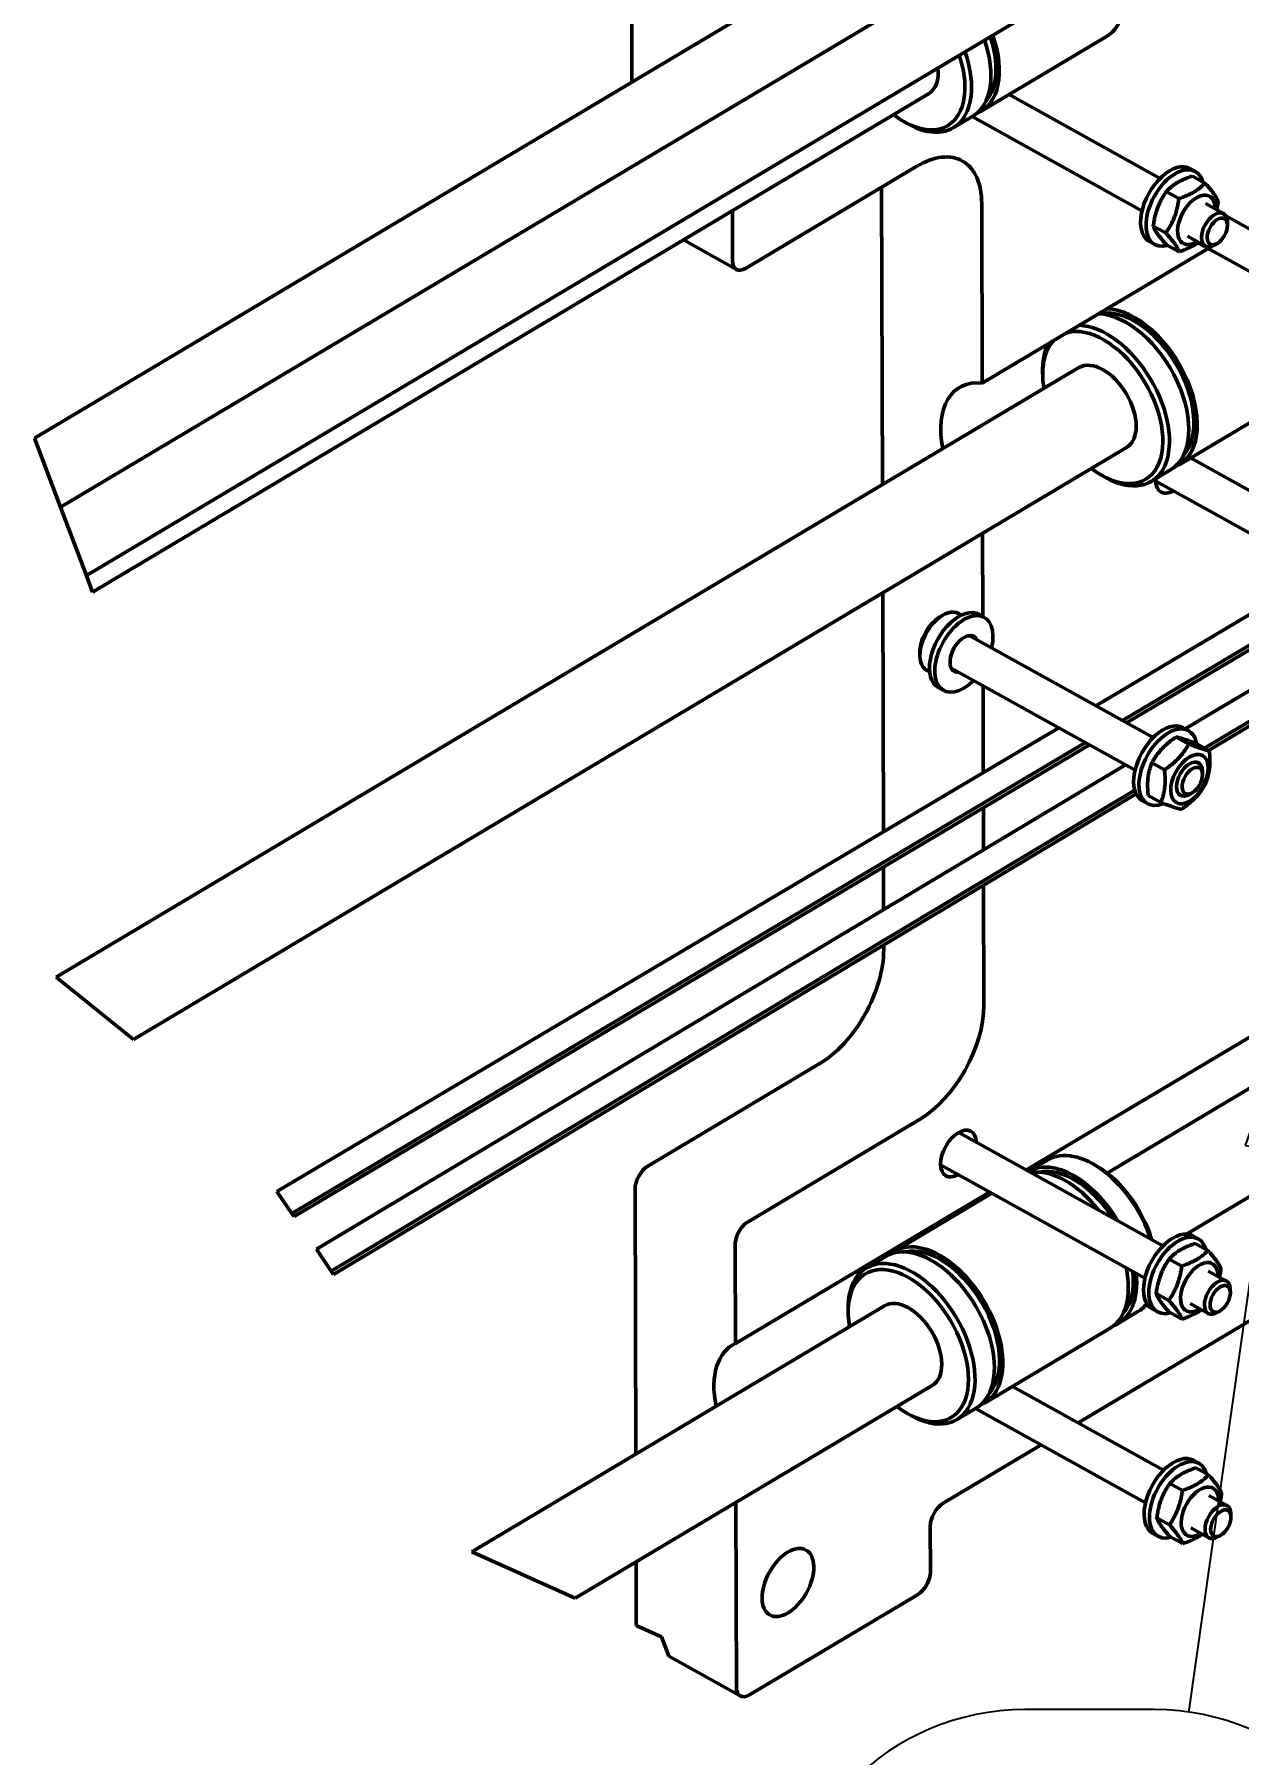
# Model space of a CAD drawing. Header units: millimetres. Extents: x -1901 to 2520, y -3919 to 1782.
# Drawn here: x 1171.3 to 1326.7, y 302.5 to 524.6 of the extents above; entities that cross this region are included whole.
import ezdxf

# ---------------------------------------------------------------- set-up
doc = ezdxf.new("R2010")
doc.units = ezdxf.units.MM
doc.header["$LTSCALE"] = 6
for name, color, linetype, lineweight in [('Break Line (ISO)', 7, 'Continuous', 50), ('Symbol (ISO)', 7, 'Continuous', 25), ('Visible (ISO)', 7, 'Continuous', 50)]:
    doc.layers.add(name, color=color, linetype=linetype, lineweight=lineweight)
doc.styles.add('Note Text (ISO)', font='tahoma.ttf')

# ---------------------------------------------------------------- blocks, each defined once
blk = doc.blocks.new('Balloon43')
at = {"layer": 'Symbol (ISO)'}
for p, q in [((222.109, 65.921), (221.263, 63.516)), ((221.759, 63.446), (222.109, 65.921)), ((222.254, 63.376), (222.109, 65.921)), ((221.759, 63.446), (220.041, 51.313)), ((221.263, 63.516), (222.254, 63.376)), ((219.307, 51.377), (216.521, 51.377)), ((219.307, 40.877), (216.521, 40.877))]:
    blk.add_line(p, q, dxfattribs=at)
at = {"layer": 'Symbol (ISO)', "flags": 128}
blk.add_lwpolyline([(222.254, 63.376), (222.109, 65.921)], dxfattribs=at)
at = {"layer": 'Symbol (ISO)'}
for centre, start, end in [((216.521, 46.127), 90, 270), ((219.307, 46.127), 270, 90)]:
    blk.add_arc(centre, 5.25, start, end, dxfattribs=at)
blk.add_solid([(222.254, 63.376), (222.109, 65.921), (221.263, 63.516), (222.254, 63.376)], dxfattribs=at)
at = {"layer": 'Symbol (ISO)', "insert": (217.914, 46.164), "char_height": 3.5, "attachment_point": 5, "style": 'Note Text (ISO)'}
blk.add_mtext('1009', dxfattribs=at)

msp = doc.modelspace()

# ---------------------------------------------------------------- linework, layer by layer
at = {"layer": 'Break Line (ISO)'}
for p, q in [((1174.641, 463.547), (1171.271, 472.46)), ((1177.977, 454.725), (1174.641, 463.547)), ((1177.977, 454.725), (1178.786, 452.585)), ((1174.097, 402.853), (1184.055, 394.819)), ((1204.503, 372.352), (1202.581, 375.174)), ((1204.789, 371.932), (1204.503, 372.352)), ((1209.593, 364.883), (1207.667, 367.71)), ((1209.879, 364.464), (1209.593, 364.883)), ((1227.714, 328.641), (1241.094, 322.648)), ((1252.235, 317.657), (1248.951, 319.128)), ((1252.773, 316.196), (1252.235, 317.657)), ((1252.773, 316.196), (1253.153, 315.162))]:
    msp.add_line(p, q, dxfattribs=at)
at = {"layer": 'Visible (ISO)'}
for p, q in [((1171.271, 472.46), (1369.472, 590.636)), ((1174.641, 463.547), (1378.954, 585.368)), ((1177.977, 454.725), (1378.984, 574.574)), ((1248.409, 518.453), (1248.324, 549.9)), ((1309.667, 524.336), (1293.473, 514.68)), ((1286.701, 516.929), (1178.786, 452.585)), ((1297.077, 516.829), (1316.571, 505.999)), ((1283.501, 513.336), (1283.911, 513.099)), ((1292.388, 514.033), (1289.884, 512.54)), ((1292.31, 513.986), (1314.24, 501.803)), ((1263.058, 494.386), (1285.179, 507.575)), ((1321.127, 506.9), (1320.438, 507.283)), ((1280.741, 466.438), (1280.636, 504.867)), ((1318.999, 503.391), (1317.377, 504.292)), ((1322.373, 505.403), (1320.75, 506.304)), ((1293.554, 502.74), (1293.617, 479.55)), ((1322.429, 502.745), (1324.757, 501.452)), ((1261.384, 495.353), (1261.366, 501.823)), ((1317.322, 498.951), (1315.699, 499.852)), ((1325.042, 501.185), (1344.624, 490.307)), ((1325.272, 499.974), (1325.26, 500.405)), ((1255.043, 498.053), (1261.888, 494.25)), ((1315.882, 497.459), (1315.193, 497.842)), ((1320.098, 498.549), (1322.426, 497.256)), ((1321.449, 497.691), (1342.293, 486.111)), ((1323.953, 497.599), (1323.58, 497.381)), ((1293.617, 479.55), (1322.791, 496.945)), ((1319.018, 496.522), (1317.396, 497.423)), ((1306.107, 481.563), (1174.097, 402.853)), ((1301.425, 480.456), (1301.412, 480.93)), ((1335.219, 478.663), (1319.025, 469.007)), ((1312.252, 471.256), (1184.055, 394.819)), ((1320.517, 469.896), (1344.716, 456.453)), ((1309.053, 467.663), (1309.463, 467.426)), ((1317.939, 468.36), (1315.435, 466.867)), ((1316.019, 466.904), (1342.385, 452.257)), ((1293.669, 460.176), (1293.699, 449.422)), ((1308.27, 437.896), (1337.263, 455.102)), ((1311.718, 435.98), (1340.712, 453.186)), ((1280.863, 421.63), (1280.779, 452.49)), ((1312.232, 435.695), (1341.225, 452.901)), ((1288.167, 449.385), (1288.514, 449.588)), ((1290.534, 449.808), (1290.912, 449.598)), ((1293.875, 449.324), (1293.185, 449.707)), ((1291.947, 446.964), (1315.673, 433.783)), ((1342.852, 448.691), (1319.835, 434.903)), ((1346.889, 447.128), (1322.329, 432.416)), ((1348.497, 447.502), (1322.84, 432.132)), ((1285.563, 444.698), (1285.574, 444.296)), ((1286.454, 442.465), (1286.833, 442.255)), ((1289.616, 442.768), (1313.342, 429.587)), ((1288.63, 439.883), (1287.941, 440.267)), ((1293.723, 440.486), (1293.753, 429.281)), ((1202.581, 375.174), (1303.491, 435.06)), ((1318.648, 433.861), (1320.271, 432.96)), ((1320.229, 434.684), (1319.54, 435.067)), ((1204.503, 372.352), (1306.939, 433.144)), ((1204.789, 371.932), (1307.453, 432.859)), ((1321.304, 432.985), (1322.927, 432.084)), ((1312.106, 430.273), (1207.667, 367.71)), ((1315.519, 430.523), (1317.141, 429.622)), ((1322.046, 429.051), (1322.034, 429.482)), ((1313.301, 427.007), (1209.593, 364.883)), ((1313.48, 426.525), (1209.879, 364.464)), ((1320.727, 426.676), (1320.354, 426.458)), ((1293.766, 424.736), (1293.78, 419.295)), ((1314.984, 425.243), (1314.295, 425.626)), ((1315.045, 426.31), (1316.668, 425.409)), ((1280.89, 411.574), (1280.875, 417.086)), ((1293.793, 414.732), (1293.835, 399.248)), ((1280.904, 406.432), (1280.902, 407.01)), ((1299.326, 377.951), (1350.488, 408.456)), ((1336.937, 393.765), (1309.741, 377.549)), ((1250.462, 378.452), (1272.583, 391.642)), ((1285.514, 384.458), (1263.393, 371.269)), ((1290.58, 382.81), (1316.946, 368.163)), ((1343.083, 383.458), (1319.967, 369.676)), ((1288.249, 378.614), (1314.615, 363.967)), ((1302.034, 379.241), (1299.608, 377.795)), ((1308.416, 378.444), (1308.006, 378.681)), ((1248.891, 341.268), (1248.798, 375.494)), ((1261.763, 355.554), (1294.559, 375.108)), ((1294.84, 374.952), (1282.25, 367.445)), ((1348.678, 370.747), (1306.004, 345.303)), ((1321.502, 369.063), (1320.812, 369.447)), ((1261.763, 355.554), (1261.729, 368.311)), ((1281.165, 366.798), (1278.661, 365.305)), ((1322.747, 367.566), (1321.125, 368.468)), ((1319.374, 365.554), (1317.751, 366.456)), ((1322.804, 364.908), (1325.131, 363.615)), ((1325.646, 362.137), (1325.634, 362.569)), ((1281.009, 360.418), (1227.714, 328.641)), ((1316.257, 359.622), (1315.567, 360.006)), ((1317.696, 361.114), (1316.074, 362.015)), ((1320.473, 360.712), (1322.8, 359.419)), ((1276.327, 359.311), (1276.313, 359.785)), ((1313.71, 359.658), (1311.206, 358.165)), ((1319.393, 358.686), (1317.77, 359.587)), ((1324.327, 359.763), (1323.955, 359.545)), ((1310.121, 357.518), (1293.927, 347.862)), ((1287.154, 350.111), (1241.094, 322.648)), ((1297.53, 350.011), (1317.025, 339.181)), ((1292.841, 347.215), (1290.337, 345.722)), ((1292.763, 347.168), (1314.694, 334.985)), ((1283.954, 346.518), (1284.365, 346.281)), ((1301.237, 342.461), (1288.575, 334.912)), ((1321.581, 340.082), (1320.891, 340.465)), ((1322.826, 338.585), (1321.204, 339.486)), ((1319.452, 336.573), (1317.83, 337.474)), ((1322.882, 335.927), (1325.21, 334.634)), ((1261.884, 311.134), (1261.819, 335.005)), ((1325.725, 333.156), (1325.713, 333.587)), ((1286.911, 331.954), (1286.927, 326.066)), ((1316.336, 330.641), (1315.646, 331.024)), ((1317.775, 332.133), (1316.153, 333.034)), ((1320.551, 331.731), (1322.879, 330.438)), ((1319.472, 329.704), (1317.849, 330.605)), ((1324.406, 330.781), (1324.033, 330.563)), ((1248.951, 319.128), (1248.929, 327.319)), ((1285.263, 323.108), (1263.559, 310.167)), ((1262.388, 310.032), (1253.153, 315.162))]:
    msp.add_line(p, q, dxfattribs=at)
for centre, major_axis, ratio, start_param, end_param in [((1303.829, 534.127), (5.838, -9.792), 0.5865704, 0, 1.0407961), ((1287.635, 524.471), (5.838, -9.792), 0.5865704, 6.1885729, 7.5189769), ((1287.635, 524.471), (5.531, -9.276), 0.5865704, 0.1876763, 1.2163845), ((1284.045, 522.331), (5.838, -9.792), 0.5865704, 5.4732362, 7.5189769), ((1286.55, 523.824), (5.838, -9.792), 0.5865704, 0, 1.2357916), ((1283.628, 522.082), (5.531, -9.276), 0.5865704, 5.3014199, 7.4995698), ((1283.628, 522.082), (3.073, -5.153), 0.5865704, 0, 0.8960877), ((1285.206, 497.763), (5.828, 10.49), 0.5697639, 5.4883394, 7.0591358), ((1317.815, 502.562), (2.622, 4.72), 0.5697639, 0, 3.1415927), ((1318.505, 502.179), (2.622, 4.72), 0.5697639, 5.7668595, 9.9411037), ((1321.264, 500.647), (1.69, 3.042), 0.5697639, 5.4734017, 10.2345615), ((1323.591, 499.354), (1.166, 2.098), 0.5697639, 5.5171202, 10.190843), ((1263.053, 496.348), (-1.166, -2.098), 0.5697639, 5.4883394, 7.0591358), ((1313.186, 478.798), (5.531, -9.276), 0.5865704, 0.1876763, 2.9539164), ((1313.186, 478.798), (5.838, -9.792), 0.5865704, 6.1885729, 9.0642893), ((1309.18, 476.409), (5.531, -9.276), 0.5865704, 5.3014199, 9.2678321), ((1309.597, 476.658), (-5.838, 9.792), 0.5865704, 2.3316436, 5.9226966), ((1312.101, 478.151), (5.838, -9.792), 0.5865704, 0, 2.781104), ((1309.18, 476.409), (-5.531, 9.276), 0.5865704, 0.1569459, 0.9817654), ((1309.597, 476.658), (-5.838, 9.792), 0.5865704, 0.3604887, 0.8099491), ((1309.18, 476.409), (-3.073, 5.153), 0.5865704, 3.1415927, 6.2831853), ((1296.658, 468.944), (-5.992, 10.049), 0.5865704, 5.8598689, 7.3155146), ((1318.312, 468.375), (-1.603, -2.885), 0.5697639, 2.3851363, 2.423298), ((1318.312, 468.375), (-1.603, -2.885), 0.5697639, 5.4117882, 7.0396417), ((1288.494, 446.136), (2.04, 3.671), 0.5697639, 0, 3.1415927), ((1288.149, 446.328), (1.807, 3.252), 0.5697639, 0.7660651, 2.3755276), ((1290.563, 444.987), (2.622, 4.72), 0.5697639, 0, 3.1415927), ((1291.253, 444.604), (2.622, 4.72), 0.5697639, 5.172943, 10.5350203), ((1291.253, 444.604), (-1.253, -2.255), 0.5697639, 2.7658424, 6.6589356), ((1290.563, 444.987), (1.253, 2.255), 0.5697639, 5.907435, 6.0115083), ((1290.563, 444.987), (-1.253, -2.255), 0.5697639, 0.271677, 0.3757503), ((1316.917, 430.346), (2.622, 4.72), 0.5697639, 0, 3.1415927), ((1317.607, 429.963), (2.622, 4.72), 0.5697639, 5.6764405, 10.049107), ((1320.365, 428.431), (1.166, 2.098), 0.5697639, 5.5171202, 10.190843), ((1272.556, 401.455), (-5.828, -10.49), 0.5697639, 0.7759504, 2.3467468), ((1285.487, 394.271), (5.828, 10.49), 0.5697639, 3.9175431, 5.4883394), ((1290.543, 380.085), (-1.603, -2.885), 0.5697639, 2.3851363, 7.0396417), ((1307.872, 369.449), (-5.838, 9.792), 0.5865704, 4.3370262, 6.2831853), ((1250.467, 376.49), (-1.166, -2.098), 0.5697639, 3.9175431, 5.4883394), ((1305.368, 367.956), (-5.838, 9.792), 0.5865704, 4.7159282, 6.269472), ((1304.283, 367.309), (-5.838, 9.792), 0.5865704, 4.9330871, 6.0523131), ((1305.368, 367.956), (-5.531, 9.276), 0.5865704, 4.7742111, 6.095509), ((1308.289, 369.698), (5.531, -9.276), 0.5865704, 1.1606035, 2.3316436), ((1263.398, 369.306), (1.166, 2.098), 0.5697639, 0.7759504, 2.3467468), ((1318.19, 364.726), (2.622, 4.72), 0.5697639, 0, 3.1415927), ((1318.879, 364.343), (2.622, 4.72), 0.5697639, 5.7668595, 9.9411037), ((1287.003, 357.006), (5.838, -9.792), 0.5865704, 0, 3.1415927), ((1288.088, 357.653), (5.838, -9.792), 0.5865704, 6.1885729, 9.5193904), ((1288.088, 357.653), (5.531, -9.276), 0.5865704, 0.1876763, 2.9539164), ((1284.081, 355.264), (5.531, -9.276), 0.5865704, 5.30142, 10.4065433), ((1284.499, 355.513), (-5.838, 9.792), 0.5865704, 2.3316436, 7.0931344), ((1304.283, 367.309), (5.838, -9.792), 0.5865704, 0, 1.0407961), ((1305.368, 367.956), (5.838, -9.792), 0.5865704, 6.1885729, 7.1870794), ((1305.368, 367.956), (5.531, -9.276), 0.5865704, 0.1876763, 0.910798), ((1321.638, 362.81), (1.69, 3.042), 0.5697639, 5.4734017, 10.2345615), ((1323.966, 361.517), (1.166, 2.098), 0.5697639, 5.5171202, 10.190843), ((1284.081, 355.264), (-3.073, 5.153), 0.5865704, 3.1415927, 6.2831853), ((1307.872, 369.449), (5.838, -9.792), 0.5865704, 0, 0.2299876), ((1267.386, 345.31), (-5.992, 10.049), 0.5865704, 6.2224278, 7.3155146), ((1318.269, 335.744), (2.622, 4.72), 0.5697639, 0, 3.1415927), ((1318.958, 335.361), (2.622, 4.72), 0.5697639, 5.7668595, 9.9411037), ((1321.717, 333.829), (1.69, 3.042), 0.5697639, 5.4734017, 10.2345615), ((1288.58, 332.949), (-1.166, -2.098), 0.5697639, 3.9175431, 5.4883394), ((1324.045, 332.536), (1.166, 2.098), 0.5697639, 5.5171202, 10.190843), ((1285.257, 325.07), (-1.166, -2.098), 0.5697639, 0.7759504, 2.3467468), ((1263.554, 312.13), (-1.166, -2.098), 0.5697639, 5.4883394, 7.0591358)]:
    msp.add_ellipse(centre, major_axis=major_axis, ratio=ratio, start_param=start_param, end_param=end_param, dxfattribs=at)
for centre, major_axis in [((1323.961, 499.148), (0.915, 1.648)), ((1320.365, 428.431), (-1.69, -3.042)), ((1320.736, 428.225), (0.915, 1.648)), ((1324.336, 361.312), (0.915, 1.648)), ((1324.415, 332.33), (0.915, 1.648)), ((1268.536, 324.683), (2.331, 4.196))]:
    msp.add_ellipse(centre, major_axis=major_axis, ratio=0.5697639, dxfattribs=at)
for points, weights in [([(1317.377, 504.292), (1316.035, 502.351), (1315.699, 499.852)], [1, 1.15470053838, 1]), ([(1320.75, 506.304), (1318.561, 505.577), (1317.377, 504.292)], [1, 1.15470053838, 1]), ([(1318.999, 503.391), (1321.189, 504.117), (1322.373, 505.403)], [1, 1.15470053838, 1]), ([(1322.373, 505.403), (1323.724, 503.909), (1324.069, 502.974)], [1, 1.15470053838, 1]), ([(1317.322, 498.951), (1318.663, 500.891), (1318.999, 503.391)], [1, 1.15470053838, 1]), ([(1324.069, 502.974), (1323.994, 502.419), (1323.889, 501.934)], [1, 1.03065560169, 1.04916171865]), ([(1315.699, 499.852), (1316.045, 498.917), (1317.396, 497.423)], [1, 1.15470053838, 1]), ([(1319.018, 496.522), (1318.673, 497.457), (1317.322, 498.951)], [1, 1.15470053838, 1]), ([(1321.532, 497.752), (1320.59, 497.043), (1319.018, 496.522)], [1.06646153697, 1.10637175034, 1]), ([(1318.648, 433.861), (1316.581, 432.472), (1315.519, 430.523)], [1, 1.15470053838, 1]), ([(1321.304, 432.985), (1319.474, 433.703), (1318.648, 433.861)], [1, 1.15470053838, 1]), ([(1317.141, 429.622), (1319.209, 431.011), (1320.271, 432.96)], [1, 1.15470053838, 1]), ([(1320.271, 432.96), (1322.102, 432.243), (1322.927, 432.084)], [1, 1.15470053838, 1]), ([(1322.927, 432.084), (1323.193, 429.698), (1322.453, 427.871)], [1, 1.15470053838, 1]), ([(1315.519, 430.523), (1314.779, 428.696), (1315.045, 426.31)], [1, 1.15470053838, 1]), ([(1316.668, 425.409), (1317.407, 427.236), (1317.141, 429.622)], [1, 1.15470053838, 1]), ([(1322.453, 427.871), (1321.391, 425.922), (1319.324, 424.533)], [1, 1.15470053838, 1]), ([(1319.324, 424.533), (1318.499, 424.691), (1316.668, 425.409)], [1, 1.15470053838, 1]), ([(1321.125, 368.468), (1318.935, 367.741), (1317.751, 366.456)], [1, 1.15470053838, 1]), ([(1319.374, 365.554), (1321.563, 366.281), (1322.747, 367.566)], [1, 1.15470053838, 1]), ([(1322.747, 367.566), (1324.098, 366.073), (1324.444, 365.138)], [1, 1.15470053838, 1]), ([(1317.751, 366.456), (1316.41, 364.515), (1316.074, 362.015)], [1, 1.15470053838, 1]), ([(1317.696, 361.114), (1319.038, 363.055), (1319.374, 365.554)], [1, 1.15470053838, 1]), ([(1324.444, 365.138), (1324.369, 364.583), (1324.263, 364.097)], [1, 1.03065560169, 1.04916171865]), ([(1316.074, 362.015), (1316.419, 361.081), (1317.77, 359.587)], [1, 1.15470053838, 1]), ([(1319.393, 358.686), (1319.047, 359.621), (1317.696, 361.114)], [1, 1.15470053838, 1]), ([(1321.907, 359.916), (1320.964, 359.207), (1319.393, 358.686)], [1.06646153697, 1.10637175034, 1]), ([(1321.204, 339.486), (1319.014, 338.759), (1317.83, 337.474)], [1, 1.15470053838, 1]), ([(1319.452, 336.573), (1321.642, 337.299), (1322.826, 338.585)], [1, 1.15470053838, 1]), ([(1322.826, 338.585), (1324.177, 337.091), (1324.522, 336.156)], [1, 1.15470053838, 1]), ([(1317.83, 337.474), (1316.489, 335.533), (1316.153, 333.034)], [1, 1.15470053838, 1]), ([(1317.775, 332.133), (1319.117, 334.073), (1319.452, 336.573)], [1, 1.15470053838, 1]), ([(1324.522, 336.156), (1324.448, 335.601), (1324.342, 335.116)], [1, 1.03065560169, 1.04916171865]), ([(1316.153, 333.034), (1316.498, 332.099), (1317.849, 330.605)], [1, 1.15470053838, 1]), ([(1319.472, 329.704), (1319.126, 330.639), (1317.775, 332.133)], [1, 1.15470053838, 1]), ([(1321.986, 330.934), (1321.043, 330.226), (1319.472, 329.704)], [1.06646153697, 1.10637175034, 1])]:
    msp.add_rational_spline(points, weights, degree=2, dxfattribs=at)

# ---------------------------------------------------------------- block references
at = {"layer": 'Symbol (ISO)', "xscale": 6, "yscale": 6, "zscale": 6}
msp.add_blockref('Balloon43', (0, 0), dxfattribs=at)

doc.saveas('drawing.dxf')
